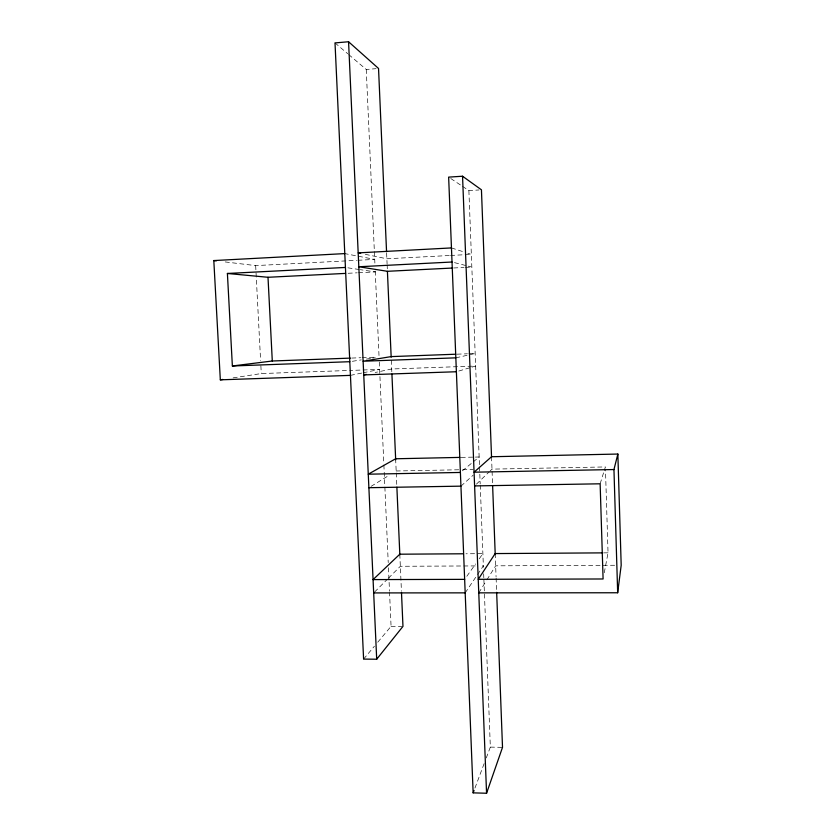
<?xml version="1.0" encoding="UTF-8"?>
<svg xmlns="http://www.w3.org/2000/svg" width="835" height="835" viewBox="0 0 835 835"><rect width="100%" height="100%" fill="white"/><g stroke="black" fill="none" stroke-linecap="round" stroke-linejoin="round"><path stroke-width="0.63" stroke-dasharray="4.17 3.13" d="M604.269 572.758L608.037 552.833L605.479 469.541M600.135 483.799L603.893 471.754M604.269 470.554L605.396 466.942L491.992 469.134L490.166 470.898M474.958 788.031L484.457 762.752M486.273 757.929L490.343 747.095L483.862 578.968M478.768 592.86L486.2 580.962M486.868 579.887L495.656 565.827L617.305 565.253M465.189 592.86L476.816 575.597M477.547 574.522L483.361 565.89L479.467 565.911M466.838 576.265L475.595 563.938M479.238 558.792L482.88 553.657L466.014 553.772M363.601 659.097L374.424 646.186M377.754 642.209L391.072 626.323L389.559 592.495M374.602 592.005L387.471 579.146M388.39 578.227L400.341 566.276L478.163 565.911M476.43 484.154L489.247 471.785M460.941 486.147L473.09 475.251M462.371 470.825L472.245 462.694M473.236 461.88L479.154 456.995L475.303 457.079M371.064 486.367L389.621 475M458.801 371.032L470.836 367.463M472.036 367.108L475.647 366.043L391.698 368.986L375.186 372.493M455.837 357.839L475.167 353.497L468.706 353.737M350.439 375.374L361.858 373.036M363.131 372.775L379.622 369.404L349.708 370.458M352.349 361.305L361.252 359.885M366.346 359.081L371.439 358.267M372.713 358.069L375.249 357.662M233.122 377.869L261.282 373.558L348.414 370.5M348.686 54.536L366.252 69.472L376.074 68.668M462.496 186.341L468.884 190.599L478.925 189.973M225.231 261.94L255.667 265.603L356.608 260.343M357.902 260.28L374.717 259.403L344.792 253.6M449.251 255.52L386.866 258.777L364.425 254.164M450.545 255.458L471.337 254.372L467.83 253.235M348.132 273.275L357.182 272.815M358.476 272.753L375.28 271.907L360.355 269.684M453.645 267.983L464.041 267.461M465.335 267.398L471.827 267.075L468.122 266.125M351.723 358.069L360.845 357.724M362.139 357.683L375.166 357.203M457.069 354.176L467.412 353.789M461.17 457.382L474.019 457.11M396.166 470.992L461.379 469.729M462.684 469.708L473.111 469.5M604.143 552.864L608.037 552.833M391.072 626.323L401.781 626.375M490.343 747.095L502.513 747.367M347.924 267.826L359.113 269.496M454.501 262.639L466.88 265.801M451.464 247.922L463.154 251.721M450.785 178.533L461.431 185.631M335.012 42.919L347.704 53.701M255.667 265.603L260.603 360.553M260.875 365.751L261.282 373.558M386.626 253.141L387.085 263.787M387.137 264.841L387.304 268.797M391.323 360.323L391.865 372.786M395.633 458.77L396.197 471.618M396.249 472.923L396.823 485.928M399.808 554.2L401.437 591.264M366.252 69.472L374.31 250.323M374.372 251.617L374.957 264.632M375.239 271.135L379.069 357.004M379.288 361.993L383.829 463.696M383.881 464.991L384.81 485.813M384.872 487.108L388.233 562.571M388.463 567.779L389.507 591.201M468.884 190.599L479.488 465.659M479.54 466.89L480.188 483.83M480.24 485.135L483.413 567.247M483.663 573.76L483.809 577.663M491.533 456.735L492.567 484.227M495.186 553.574L496.063 576.714M496.115 578.018L496.606 591.044"/><path stroke-width="1.25" d="M478.768 592.86L617.67 592.766L621.188 565.243L617.858 454.052L491.533 456.735L474.071 472.192L613.955 469.541L617.858 454.052M491.533 456.87L481.44 189.816L462.548 176.227L448.645 177.124L473.142 792.853L486.565 793.25L502.513 747.367L496.658 592.349M473.142 792.853L474.05 790.442M386.563 251.836L378.537 68.47L348.56 41.75L335.012 42.919L363.601 659.097L376.7 659.222L402.971 626.375L401.489 592.568M366.283 374.383L363.747 374.915L456.39 371.742M344.792 253.6L213.812 260.562L220.325 379.831L222.882 379.445M345.429 267.45L227.402 273.473L232.37 365.98L272.293 361.002L350.429 358.111M451.464 247.922L358.184 252.88L360.678 253.391M452.027 262.013L358.82 266.762L387.419 271.302L452.351 268.045M227.402 273.473L268.004 277.283L345.554 273.4M455.774 354.217L391.156 356.608L363.121 361.221L455.837 357.839M232.37 365.98L349.802 361.701M220.325 379.831L350.439 375.374M459.876 457.403L395.633 458.77L368.266 474.196L460.398 472.453M368.882 487.703L460.941 486.147M474.604 485.918L600.135 483.799L603.089 578.979L478.236 579.313L495.186 553.574L602.849 552.874M463.415 553.782L399.808 554.2L373.078 579.594L464.657 579.354M373.683 592.923L465.189 592.86M213.812 260.562L216.349 260.864M268.004 277.283L272.293 361.002M348.56 41.75L376.7 659.222M387.419 271.344L391.177 357.182M391.918 374.08L395.686 459.918M396.875 487.222L399.84 554.857M462.548 176.227L486.565 793.25M492.619 485.532L495.228 554.576M613.955 469.541L617.67 592.766"/></g></svg>
